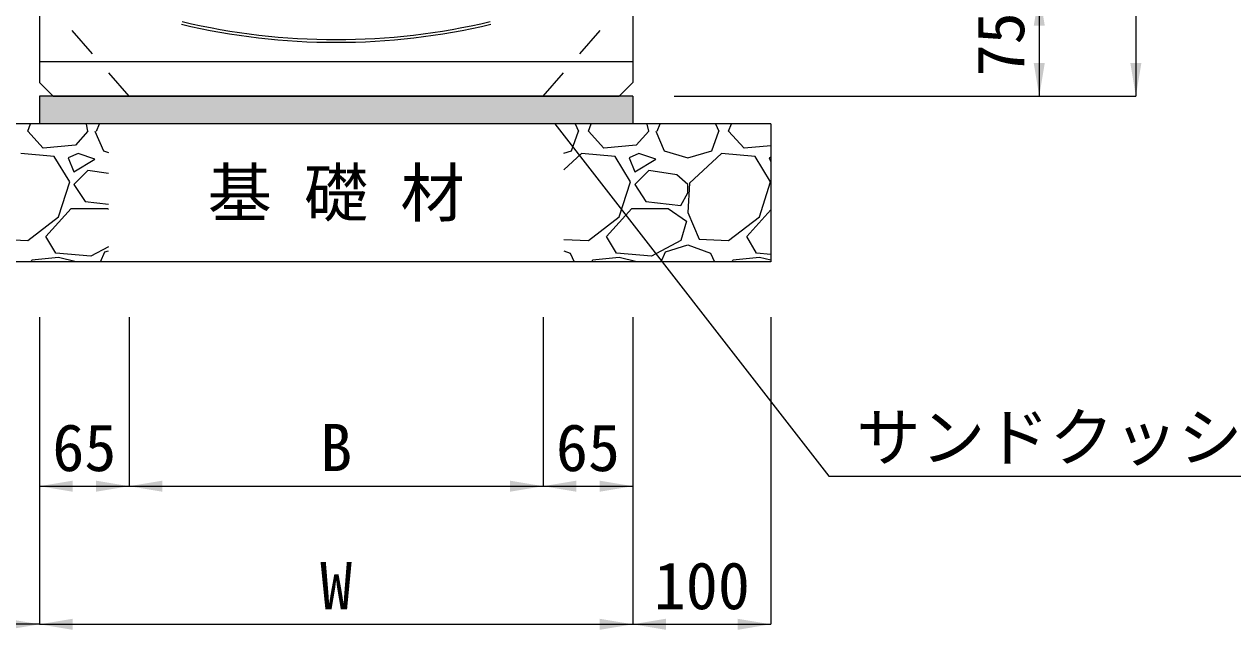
# Model space of a CAD drawing. Units: millimetres at full size. Extents: x 87158 to 122251, y -125707 to -112261.
# Drawn here: x 88897 to 89773, y -121506 to -121068 of the extents above; entities that cross this region are included whole.
import ezdxf
from ezdxf.enums import TextEntityAlignment as Align

# ---------------------------------------------------------------- set-up
doc = ezdxf.new("R2010")
doc.units = ezdxf.units.MM
doc.header["$LTSCALE"] = 30
doc.linetypes.add('USER1', pattern=[1.35, 0.75, -0.6])
doc.layers.add('ハッチング_モルタル', color=30, linetype='Continuous')
doc.layers.add('文字', color=41, linetype='Continuous')
for name, color, linetype, lineweight in [('ハッチング_基礎', 150, 'Continuous', 9), ('寸法線', 7, 'Continuous', 13), ('引出線', 4, 'Continuous', 13), ('本体', 2, 'Continuous', 13), ('目地', 132, 'Continuous', 5), ('舗装・基礎', 3, 'Continuous', 13)]:
    doc.layers.add(name, color=color, linetype=linetype, lineweight=lineweight)
doc.styles.add('ＭＳ ゴシック', font='')
doc.styles.get('ＭＳ ゴシック').set_extended_font_data('MS Gothic')

# ---------------------------------------------------------------- blocks, each defined once
blk = doc.blocks.new('filled_arrow')
at = {"color": 0, "linetype": 'Continuous', "lineweight": -2}
blk.add_solid([(7.5, 1.25), (0, 0), (7.5, -1.25)], dxfattribs=at)

msp = doc.modelspace()

# ---------------------------------------------------------------- hatches: boundary and pattern name
at = {"layer": 'ハッチング_モルタル'}
msp.add_hatch(color=256, dxfattribs=at).paths.add_polyline_path([(89338.1, -121140.03), (89338.1, -121120.03), (88908.1, -121120.03), (88908.1, -121140.03)])

# ---------------------------------------------------------------- linework, layer by layer
at = {"layer": 'ハッチング_基礎'}
for p, q in [((88899.52, -121145.4), (88901.54, -121140.03)), ((88910.7, -121157.6), (88899.52, -121145.4)), ((88943.21, -121145.4), (88934.06, -121155.56)), ((88942.19, -121140.32), (88941.01, -121140.03)), ((88943.21, -121145.4), (88942.19, -121140.32)), ((88948.29, -121145.4), (88954.38, -121159.63)), ((88949.3, -121145.4), (88951.61, -121140.03)), ((89293.73, -121159.63), (89298.81, -121145.4)), ((89296.33, -121140.03), (89298.81, -121145.4)), ((89305.92, -121145.4), (89307.94, -121140.03)), ((89317.1, -121157.6), (89305.92, -121145.4)), ((89349.61, -121145.4), (89340.46, -121155.56)), ((89348.59, -121140.32), (89347.41, -121140.03)), ((89349.61, -121145.4), (89348.59, -121140.32)), ((89354.69, -121145.4), (89360.78, -121159.63)), ((89355.7, -121145.4), (89358.01, -121140.03)), ((89395.33, -121159.63), (89400.41, -121145.4)), ((89397.93, -121140.03), (89400.41, -121145.4)), ((89407.52, -121145.4), (89409.54, -121140.03)), ((89418.7, -121157.6), (89407.52, -121145.4)), ((88934.06, -121155.56), (88910.7, -121157.6)), ((89340.46, -121155.56), (89317.1, -121157.6)), ((89438.1, -121155.91), (89418.7, -121157.6)), ((88918.82, -121163.69), (88894.44, -121161.66)), ((88930, -121181.98), (88918.82, -121163.69)), ((88936.1, -121161.66), (88928.98, -121164.71)), ((88928.98, -121164.71), (88933.05, -121174.87)), ((88933.05, -121174.87), (88948.29, -121165.72)), ((88948.29, -121165.72), (88936.1, -121161.66)), ((88954.38, -121159.63), (88958.1, -121160.72)), ((89288.1, -121161.28), (89293.73, -121159.63)), ((89300.84, -121161.66), (89288.1, -121173.29)), ((89325.22, -121163.69), (89300.84, -121161.66)), ((89336.4, -121181.98), (89325.22, -121163.69)), ((89342.5, -121161.66), (89335.38, -121164.71)), ((89335.38, -121164.71), (89339.45, -121174.87)), ((89339.45, -121174.87), (89354.69, -121165.72)), ((89354.69, -121165.72), (89342.5, -121161.66)), ((89360.78, -121159.63), (89378.06, -121164.71)), ((89378.06, -121164.71), (89395.33, -121159.63)), ((89402.44, -121161.66), (89379.07, -121183)), ((89426.82, -121163.69), (89402.44, -121161.66)), ((89438, -121181.98), (89426.82, -121163.69)), ((89438.1, -121164.23), (89436.98, -121164.71)), ((89436.98, -121164.71), (89438.1, -121167.51)), ((88943.21, -121173.85), (88933.05, -121184.01)), ((88958.1, -121176.09), (88943.21, -121173.85)), ((89349.61, -121173.85), (89339.45, -121184.01)), ((89369.93, -121176.9), (89349.61, -121173.85)), ((88921.87, -121207.38), (88930, -121181.98)), ((89328.27, -121207.38), (89336.4, -121181.98)), ((89378.06, -121184.01), (89369.93, -121176.9)), ((89379.07, -121183), (89378.06, -121204.33)), ((89429.87, -121207.38), (89438, -121181.98)), ((88933.05, -121184.01), (88941.18, -121196.2)), ((89339.45, -121184.01), (89347.58, -121196.2)), ((89372.98, -121199.25), (89378.06, -121190.11)), ((89378.06, -121190.11), (89378.06, -121184.01)), ((88941.18, -121196.2), (88958.1, -121198.24)), ((89347.58, -121196.2), (89372.98, -121199.25)), ((88899.52, -121224.65), (88921.87, -121207.38)), ((88912.73, -121221.6), (88931.02, -121201.28)), ((88931.02, -121201.28), (88957.43, -121201.28)), ((88957.43, -121201.28), (88958.1, -121201.75)), ((89305.92, -121224.65), (89328.27, -121207.38)), ((89319.13, -121221.6), (89337.42, -121201.28)), ((89337.42, -121201.28), (89363.83, -121201.28)), ((89363.83, -121201.28), (89377.04, -121210.43)), ((89378.06, -121204.33), (89386.18, -121223.64)), ((89407.52, -121224.65), (89429.87, -121207.38)), ((89420.73, -121221.6), (89438.1, -121202.3)), ((89377.04, -121210.43), (89372.98, -121224.65)), ((88878.18, -121223.64), (88899.52, -121224.65)), ((88919.84, -121233.8), (88912.73, -121221.6)), ((89288.1, -121223.8), (89305.92, -121224.65)), ((89326.24, -121233.8), (89319.13, -121221.6)), ((89372.98, -121224.65), (89351.64, -121235.83)), ((89386.18, -121223.64), (89407.52, -121224.65)), ((89427.84, -121233.8), (89420.73, -121221.6)), ((88945.24, -121235.83), (88919.84, -121233.8)), ((88958.1, -121229.09), (88945.24, -121235.83)), ((88952.29, -121240.03), (88955.4, -121232.78)), ((88955.4, -121232.78), (88958.1, -121231.94)), ((89288.1, -121232.07), (89292.71, -121233.8)), ((89292.71, -121233.8), (89295.59, -121240.03)), ((89351.64, -121235.83), (89326.24, -121233.8)), ((89358.69, -121240.03), (89361.8, -121232.78)), ((89361.8, -121232.78), (89378.06, -121227.7)), ((89378.06, -121227.7), (89394.31, -121233.8)), ((89394.31, -121233.8), (89397.19, -121240.03)), ((89438.1, -121234.62), (89427.84, -121233.8)), ((88902.14, -121240.03), (88902.57, -121238.88)), ((88921.87, -121236.84), (88902.57, -121238.88)), ((88934.61, -121240.03), (88921.87, -121236.84)), ((89308.54, -121240.03), (89308.97, -121238.88)), ((89328.27, -121236.84), (89308.97, -121238.88)), ((89341.01, -121240.03), (89328.27, -121236.84)), ((89410.14, -121240.03), (89410.57, -121238.88)), ((89429.87, -121236.84), (89410.57, -121238.88)), ((89438.1, -121238.9), (89429.87, -121236.84))]:
    msp.add_line(p, q, dxfattribs=at)
at = {"layer": '寸法線'}
for p, q in [((89702.68, -120655.03), (89702.68, -121120.03)), ((89632.68, -121045.03), (89632.68, -121120.03)), ((89368.1, -121120.03), (89632.68, -121120.03)), ((89368.1, -121120.03), (89702.68, -121120.03)), ((88908.1, -121280.03), (88908.1, -121402.45)), ((88908.1, -121280.03), (88908.1, -121502.45)), ((88908.1, -121280.03), (88908.1, -121502.45)), ((88973.1, -121280.03), (88973.1, -121402.45)), ((88973.1, -121280.03), (88973.1, -121402.45)), ((89273.1, -121280.03), (89273.1, -121402.45)), ((89273.1, -121280.03), (89273.1, -121402.45)), ((89338.1, -121280.03), (89338.1, -121402.45)), ((89338.1, -121280.03), (89338.1, -121502.45)), ((89338.1, -121280.03), (89338.1, -121502.45)), ((89438.1, -121280.03), (89438.1, -121502.45)), ((88908.1, -121402.45), (88973.1, -121402.45)), ((88973.1, -121402.45), (89273.1, -121402.45)), ((89273.1, -121402.45), (89338.1, -121402.45)), ((88908.1, -121502.45), (88808.1, -121502.45)), ((88908.1, -121502.45), (89338.1, -121502.45)), ((89338.1, -121502.45), (89438.1, -121502.45))]:
    msp.add_line(p, q, dxfattribs=at)
at = {"layer": '引出線'}
msp.add_lwpolyline([(89281.49, -121140.03), (89480.23, -121395.31), (89868.46, -121395.31)], dxfattribs=at)
at = {"layer": '本体'}
for p, q in [((89338.1, -120661.03), (89338.1, -121110.03)), ((88908.1, -120671.03), (88908.1, -121110.03)), ((88908.1, -121110.03), (88918.1, -121120.03)), ((89328.1, -121120.03), (89338.1, -121110.03)), ((88918.1, -121120.03), (89328.1, -121120.03))]:
    msp.add_line(p, q, dxfattribs=at)
at = {"layer": '本体', "linetype": 'USER1', "lineweight": 9}
for p, q in [((88973.1, -121120.03), (88908.1, -121045.03)), ((89273.1, -121120.03), (89338.1, -121045.03))]:
    msp.add_line(p, q, dxfattribs=at)
at = {"layer": '本体', "lineweight": 9}
msp.add_line((88908.1, -121095.03), (89338.1, -121095.03), dxfattribs=at)
at = {"layer": '目地'}
for radius in [486, 484]:
    msp.add_arc((89123.1, -120595.03), radius, 256.65764, 283.34236, dxfattribs=at)
at = {"layer": '舗装・基礎'}
for p, q in [((89338.1, -121120.03), (88908.1, -121120.03)), ((88908.1, -121120.03), (88908.1, -121140.03)), ((89338.1, -121120.03), (89338.1, -121140.03)), ((89438.1, -121140.03), (88808.1, -121140.03)), ((89438.1, -121140.03), (89438.1, -121240.03)), ((89438.1, -121240.03), (88808.1, -121240.03))]:
    msp.add_line(p, q, dxfattribs=at)

# ---------------------------------------------------------------- block references
at = {"layer": '寸法線', "xscale": 3.2, "yscale": 3.2}
for p, rotation in [((89632.68, -121045.03), 270), ((89632.68, -121120.03), 90), ((89702.68, -121120.03), 90), ((88973.1, -121402.45), 180), ((89273.1, -121402.45), 180), ((89338.1, -121402.45), 180), ((88908.1, -121502.45), 180), ((89338.1, -121502.45), 180), ((89438.1, -121502.45), 180)]:
    msp.add_blockref('filled_arrow', p, dxfattribs=dict(at, rotation=rotation))
for p in [(88908.1, -121402.45), (88973.1, -121402.45), (89273.1, -121402.45), (88908.1, -121502.45), (89338.1, -121502.45)]:
    msp.add_blockref('filled_arrow', p, dxfattribs=at)
at = {"layer": '引出線', "xscale": 0.16, "yscale": 0.16, "rotation": 307.9}
msp.add_blockref('filled_arrow', (89281.49, -121140.03), dxfattribs=at)

# ---------------------------------------------------------------- texts
at = {"layer": '寸法線', "style": 'ＭＳ ゴシック'}
msp.add_text('75', height=34.18, rotation=90, dxfattribs=at).set_placement((89604.68, -121082.53), align=Align.MIDDLE_CENTER)
for s, p in [('65', (88940.6, -121374.45)), ('B', (89123.1, -121374.45)), ('65', (89305.6, -121374.45)), ('W', (89123.1, -121474.45)), ('100', (89388.1, -121474.45))]:
    msp.add_text(s, height=34.18, dxfattribs=at).set_placement(p, align=Align.MIDDLE_CENTER)
at = {"layer": '引出線', "style": 'ＭＳ ゴシック'}
msp.add_text('サンドクッション', height=34.18, dxfattribs=at).set_placement((89500.23, -121349.92), align=Align.TOP_LEFT)
at = {"layer": '文字', "style": 'ＭＳ ゴシック'}
msp.add_text('基 礎 材', height=34.18, dxfattribs=at).set_placement((89123.1, -121190.03), align=Align.MIDDLE_CENTER)

doc.saveas('drawing.dxf')
